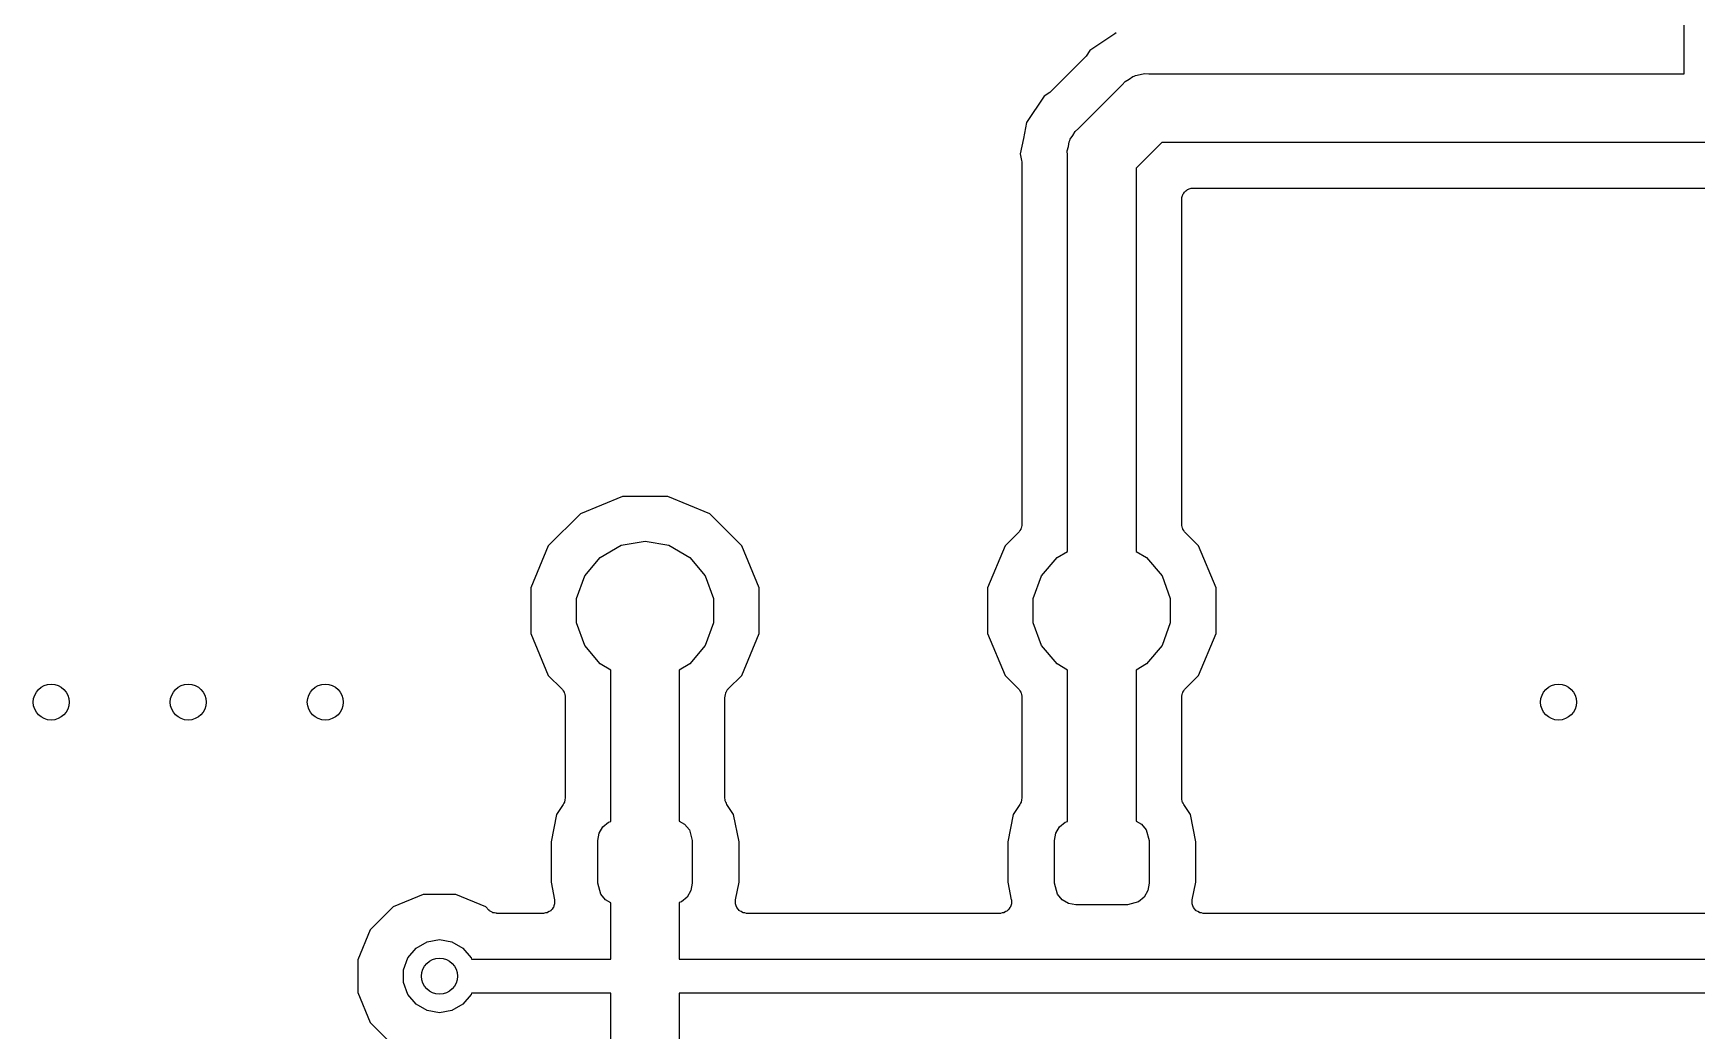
# Model space of a CAD drawing. Extents: x 40 to 163, y -163 to -37.
# Drawn here: x 83.11 to 101.61, y -78.33 to -67.24 of the extents above; entities that cross this region are included whole.
import ezdxf

# ---------------------------------------------------------------- set-up
doc = ezdxf.new("R2010")
doc.units = 0
doc.header["$MEASUREMENT"] = 0
doc.layers.add('BLACK', color=7, linetype='CONTINUOUS')

msp = doc.modelspace()

# ---------------------------------------------------------------- linework, layer by layer
at = {"layer": 'BLACK', "linetype": 'CONTINUOUS'}
for p, q in [((101.472, -67.691), (101.472, -63.4667)), ((95.1421, -67.2446), (94.8631, -67.4311)), ((95.1571, -67.2346), (95.1421, -67.2446)), ((95.1421, -67.2446), (95.1421, -67.2446)), ((94.8046, -67.5141), (94.4381, -67.8806)), ((94.8118, -67.5039), (94.8046, -67.5141)), ((94.8204, -67.4949), (94.8118, -67.5039)), ((94.8631, -67.4311), (94.8204, -67.4949)), ((95.3569, -67.717), (95.3717, -67.7085)), ((95.3717, -67.7085), (95.4215, -67.6997)), ((95.4215, -67.6997), (95.4703, -67.6866)), ((95.4703, -67.6866), (95.5206, -67.691)), ((95.5206, -67.691), (101.472, -67.691)), ((94.4189, -67.8964), (94.3551, -67.9391)), ((94.4279, -67.8878), (94.4189, -67.8964)), ((94.4381, -67.8806), (94.4279, -67.8878)), ((94.7384, -68.2988), (95.2228, -67.8143)), ((95.2228, -67.8143), (95.2553, -67.7756)), ((95.2553, -67.7756), (95.2991, -67.7504)), ((95.2991, -67.7504), (95.3405, -67.7214)), ((95.3405, -67.7214), (95.3569, -67.717)), ((94.3551, -67.9391), (94.1586, -68.2331)), ((94.1586, -68.2331), (94.1235, -68.4097)), ((94.1235, -68.4097), (94.0896, -68.58)), ((94.1235, -68.4097), (94.1235, -68.4097)), ((94.6237, -68.4975), (94.6325, -68.4477)), ((94.6325, -68.4477), (94.641, -68.4329)), ((94.641, -68.4329), (94.6454, -68.4165)), ((94.6454, -68.4165), (94.6744, -68.3751)), ((94.6744, -68.3751), (94.6996, -68.3313)), ((94.6996, -68.3313), (94.7384, -68.2988)), ((94.0896, -68.58), (94.1046, -68.6553)), ((94.6106, -68.5463), (94.6237, -68.4975)), ((94.615, -68.5966), (94.6106, -68.5463)), ((94.615, -71.0867), (94.615, -68.5966)), ((95.6618, -68.453), (95.377, -68.7378)), ((112.11, -68.453), (95.6618, -68.453)), ((94.1046, -68.6553), (94.1048, -68.6678)), ((94.1048, -68.6678), (94.107, -68.6801)), ((94.107, -68.6801), (94.107, -71.0199)), ((95.377, -68.7378), (95.377, -73.0001)), ((95.9092, -69.016), (95.9147, -69.0064)), ((95.9147, -69.0064), (95.9232, -68.9992)), ((95.9232, -68.9992), (95.9304, -68.9907)), ((95.9304, -68.9907), (95.94, -68.9852)), ((95.94, -68.9852), (95.9485, -68.978)), ((95.9485, -68.978), (95.9589, -68.9742)), ((95.9589, -68.9742), (95.9686, -68.9687)), ((95.9686, -68.9687), (95.9795, -68.9667)), ((95.9795, -68.9667), (95.9899, -68.9629)), ((95.9899, -68.9629), (96.0011, -68.9629)), ((96.0011, -68.9629), (96.012, -68.961)), ((96.012, -68.961), (101.753, -68.961)), ((95.885, -69.088), (95.8869, -69.0771)), ((95.885, -72.7003), (95.885, -69.088)), ((95.8869, -69.0659), (95.8907, -69.0555)), ((95.8869, -69.0771), (95.8869, -69.0659)), ((95.8907, -69.0555), (95.8927, -69.0446)), ((95.8927, -69.0446), (95.8982, -69.0349)), ((95.8982, -69.0349), (95.902, -69.0245)), ((95.902, -69.0245), (95.9092, -69.016)), ((94.107, -71.0199), (94.107, -71.0199)), ((94.107, -71.0199), (94.107, -72.7003)), ((94.615, -73.0001), (94.615, -71.0867)), ((94.615, -71.0867), (94.615, -71.0867)), ((89.6634, -72.39), (89.1966, -72.5833)), ((90.1686, -72.39), (89.6634, -72.39)), ((90.6354, -72.5833), (90.1686, -72.39)), ((89.1966, -72.5833), (88.8393, -72.9406)), ((90.9927, -72.9406), (90.6354, -72.5833)), ((94.107, -72.7003), (94.106, -72.7058)), ((94.106, -72.7058), (94.1065, -72.7114)), ((95.886, -72.7058), (95.885, -72.7003)), ((95.8855, -72.7114), (95.886, -72.7058)), ((89.6514, -72.9329), (89.916, -72.8862)), ((89.916, -72.8862), (90.1806, -72.9329)), ((94.0698, -72.7901), (93.9193, -72.9406)), ((94.073, -72.7856), (94.0698, -72.7901)), ((94.0773, -72.782), (94.073, -72.7856)), ((94.0856, -72.7676), (94.0773, -72.782)), ((94.0951, -72.754), (94.0856, -72.7676)), ((94.0965, -72.7486), (94.0951, -72.754)), ((94.0993, -72.7438), (94.0965, -72.7486)), ((94.1022, -72.7274), (94.0993, -72.7438)), ((94.1065, -72.7114), (94.1022, -72.7274)), ((95.8898, -72.7274), (95.8855, -72.7114)), ((95.8927, -72.7438), (95.8898, -72.7274)), ((95.8955, -72.7486), (95.8927, -72.7438)), ((95.8969, -72.754), (95.8955, -72.7486)), ((95.9064, -72.7676), (95.8969, -72.754)), ((95.9147, -72.782), (95.9064, -72.7676)), ((95.919, -72.7856), (95.9147, -72.782)), ((95.9222, -72.7901), (95.919, -72.7856)), ((96.0727, -72.9406), (95.9222, -72.7901)), ((88.8393, -72.9406), (88.646, -73.4074)), ((89.2459, -73.2731), (89.4186, -73.0673)), ((89.4186, -73.0673), (89.6514, -72.9329)), ((90.1806, -72.9329), (90.4134, -73.0673)), ((90.4134, -73.0673), (90.5861, -73.2731)), ((91.186, -73.4074), (90.9927, -72.9406)), ((93.9193, -72.9406), (93.726, -73.4074)), ((94.3259, -73.2731), (94.4986, -73.0673)), ((94.4986, -73.0673), (94.615, -73.0001)), ((95.377, -73.0001), (95.4934, -73.0673)), ((95.4934, -73.0673), (95.6661, -73.2731)), ((96.266, -73.4074), (96.0727, -72.9406)), ((88.646, -73.4074), (88.646, -73.9126)), ((89.154, -73.5256), (89.2459, -73.2731)), ((90.5861, -73.2731), (90.678, -73.5256)), ((91.186, -73.9126), (91.186, -73.4074)), ((93.726, -73.4074), (93.726, -73.9126)), ((94.234, -73.5256), (94.3259, -73.2731)), ((95.6661, -73.2731), (95.758, -73.5256)), ((96.266, -73.9126), (96.266, -73.4074)), ((89.154, -73.7944), (89.154, -73.5256)), ((90.678, -73.5256), (90.678, -73.7944)), ((94.234, -73.7944), (94.234, -73.5256)), ((95.758, -73.5256), (95.758, -73.7944)), ((89.2459, -74.0469), (89.154, -73.7944)), ((90.678, -73.7944), (90.5861, -74.0469)), ((94.3259, -74.0469), (94.234, -73.7944)), ((95.758, -73.7944), (95.6661, -74.0469)), ((88.646, -73.9126), (88.8393, -74.3794)), ((90.9927, -74.3794), (91.186, -73.9126)), ((93.726, -73.9126), (93.9193, -74.3794)), ((96.0727, -74.3794), (96.266, -73.9126)), ((89.4186, -74.2527), (89.2459, -74.0469)), ((90.5861, -74.0469), (90.4134, -74.2527)), ((94.4986, -74.2527), (94.3259, -74.0469)), ((95.6661, -74.0469), (95.4934, -74.2527)), ((89.535, -74.3199), (89.4186, -74.2527)), ((89.535, -76.0041), (89.535, -74.3199)), ((90.4134, -74.2527), (90.297, -74.3199)), ((90.297, -74.3199), (90.297, -76.0004)), ((94.615, -74.3199), (94.4986, -74.2527)), ((94.615, -76.0041), (94.615, -74.3199)), ((95.4934, -74.2527), (95.377, -74.3199)), ((95.377, -74.3199), (95.377, -76.0004)), ((88.8393, -74.3794), (88.9898, -74.5299)), ((88.9898, -74.5299), (88.993, -74.5344)), ((88.993, -74.5344), (88.9973, -74.538)), ((88.9973, -74.538), (89.0056, -74.5524)), ((89.0056, -74.5524), (89.0151, -74.566)), ((90.8169, -74.566), (90.8264, -74.5524)), ((90.8264, -74.5524), (90.8347, -74.538)), ((90.8347, -74.538), (90.839, -74.5344)), ((90.839, -74.5344), (90.8422, -74.5299)), ((90.8422, -74.5299), (90.9927, -74.3794)), ((93.9193, -74.3794), (94.0698, -74.5299)), ((94.0698, -74.5299), (94.073, -74.5344)), ((94.073, -74.5344), (94.0773, -74.538)), ((94.0773, -74.538), (94.0856, -74.5524)), ((94.0856, -74.5524), (94.0951, -74.566)), ((95.8969, -74.566), (95.9064, -74.5524)), ((95.9064, -74.5524), (95.9147, -74.538)), ((95.9147, -74.538), (95.919, -74.5344)), ((95.919, -74.5344), (95.9222, -74.5299)), ((95.9222, -74.5299), (96.0727, -74.3794)), ((89.0151, -74.566), (89.0165, -74.5714)), ((89.0165, -74.5714), (89.0193, -74.5762)), ((89.0193, -74.5762), (89.0222, -74.5926)), ((89.0222, -74.5926), (89.0265, -74.6086)), ((89.0265, -74.6086), (89.026, -74.6142)), ((89.026, -74.6142), (89.027, -74.6197)), ((89.027, -74.6197), (89.027, -75.7445)), ((90.805, -74.6197), (90.806, -74.6142)), ((90.805, -75.7445), (90.805, -74.6197)), ((90.8055, -74.6086), (90.8098, -74.5926)), ((90.806, -74.6142), (90.8055, -74.6086)), ((90.8098, -74.5926), (90.8127, -74.5762)), ((90.8127, -74.5762), (90.8155, -74.5714)), ((90.8155, -74.5714), (90.8169, -74.566)), ((94.0951, -74.566), (94.0965, -74.5714)), ((94.0965, -74.5714), (94.0993, -74.5762)), ((94.0993, -74.5762), (94.1022, -74.5926)), ((94.1022, -74.5926), (94.1065, -74.6086)), ((94.1065, -74.6086), (94.106, -74.6142)), ((94.106, -74.6142), (94.107, -74.6197)), ((94.107, -74.6197), (94.107, -75.7445)), ((95.885, -74.6197), (95.886, -74.6142)), ((95.885, -75.7445), (95.885, -74.6197)), ((95.8855, -74.6086), (95.8898, -74.5926)), ((95.886, -74.6142), (95.8855, -74.6086)), ((95.8898, -74.5926), (95.8927, -74.5762)), ((95.8927, -74.5762), (95.8955, -74.5714)), ((95.8955, -74.5714), (95.8969, -74.566)), ((89.0056, -75.8151), (88.9306, -75.9274)), ((89.0117, -75.8012), (89.0056, -75.8151)), ((89.0193, -75.788), (89.0117, -75.8012)), ((89.0206, -75.7811), (89.0193, -75.788)), ((89.0234, -75.7747), (89.0206, -75.7811)), ((89.0244, -75.7595), (89.0234, -75.7747)), ((89.027, -75.7445), (89.0244, -75.7595)), ((90.8076, -75.7595), (90.805, -75.7445)), ((90.8086, -75.7747), (90.8076, -75.7595)), ((90.8114, -75.7811), (90.8086, -75.7747)), ((90.8127, -75.788), (90.8114, -75.7811)), ((90.8203, -75.8012), (90.8127, -75.788)), ((90.8264, -75.8151), (90.8203, -75.8012)), ((90.9014, -75.9274), (90.8264, -75.8151)), ((94.0856, -75.8151), (94.0106, -75.9274)), ((94.0917, -75.8012), (94.0856, -75.8151)), ((94.0993, -75.788), (94.0917, -75.8012)), ((94.1006, -75.7811), (94.0993, -75.788)), ((94.1034, -75.7747), (94.1006, -75.7811)), ((94.1044, -75.7595), (94.1034, -75.7747)), ((94.107, -75.7445), (94.1044, -75.7595)), ((95.8876, -75.7595), (95.885, -75.7445)), ((95.8886, -75.7747), (95.8876, -75.7595)), ((95.8914, -75.7811), (95.8886, -75.7747)), ((95.8927, -75.788), (95.8914, -75.7811)), ((95.9003, -75.8012), (95.8927, -75.788)), ((95.9064, -75.8151), (95.9003, -75.8012)), ((95.9814, -75.9274), (95.9064, -75.8151)), ((88.9306, -75.9274), (88.8706, -76.229)), ((89.4466, -76.0638), (89.5097, -76.0108)), ((89.5097, -76.0108), (89.535, -76.0041)), ((90.297, -76.0004), (90.3562, -76.0346)), ((90.3562, -76.0346), (90.4092, -76.0977)), ((90.9614, -76.229), (90.9014, -75.9274)), ((94.0106, -75.9274), (93.9506, -76.229)), ((94.5266, -76.0638), (94.5897, -76.0108)), ((94.5897, -76.0108), (94.615, -76.0041)), ((95.377, -76.0004), (95.4362, -76.0346)), ((95.4362, -76.0346), (95.4892, -76.0977)), ((96.0414, -76.229), (95.9814, -75.9274)), ((89.391, -76.2165), (89.4053, -76.1353)), ((89.391, -76.6915), (89.391, -76.2165)), ((89.4053, -76.1353), (89.4466, -76.0638)), ((90.4092, -76.0977), (90.441, -76.2165)), ((90.441, -76.2165), (90.441, -76.6915)), ((94.471, -76.2165), (94.4853, -76.1353)), ((94.471, -76.6915), (94.471, -76.2165)), ((94.4853, -76.1353), (94.5266, -76.0638)), ((95.4892, -76.0977), (95.521, -76.2165)), ((95.521, -76.2165), (95.521, -76.6915)), ((88.8706, -76.229), (88.8706, -76.679)), ((90.9614, -76.679), (90.9614, -76.229)), ((93.9506, -76.229), (93.9506, -76.679)), ((96.0414, -76.679), (96.0414, -76.229)), ((88.8706, -76.679), (88.9093, -76.8737)), ((89.4228, -76.8102), (89.391, -76.6915)), ((90.4267, -76.7727), (90.3854, -76.8442)), ((90.441, -76.6915), (90.4267, -76.7727)), ((90.9227, -76.8737), (90.9614, -76.679)), ((93.9506, -76.679), (93.9893, -76.8737)), ((94.5028, -76.8102), (94.471, -76.6915)), ((95.5067, -76.7727), (95.4654, -76.8442)), ((95.521, -76.6915), (95.5067, -76.7727)), ((96.0027, -76.8737), (96.0414, -76.679)), ((87.1157, -76.9542), (86.8602, -77.2097)), ((87.4494, -76.816), (87.1157, -76.9542)), ((87.8106, -76.816), (87.4494, -76.816)), ((88.1443, -76.9542), (87.8106, -76.816)), ((88.1784, -76.9883), (88.1443, -76.9542)), ((88.8947, -76.962), (88.8814, -76.9779)), ((88.8952, -76.9607), (88.8947, -76.962)), ((88.8961, -76.9596), (88.8952, -76.9607)), ((88.9027, -76.94), (88.8961, -76.9596)), ((88.9098, -76.9206), (88.9027, -76.94)), ((88.9093, -76.8737), (88.9093, -76.8751)), ((88.9093, -76.8751), (88.9098, -76.8764)), ((88.9098, -76.8764), (88.9098, -76.8971)), ((88.9098, -76.8971), (88.9103, -76.9178)), ((88.9103, -76.9178), (88.9098, -76.9191)), ((88.9098, -76.9191), (88.9098, -76.9206)), ((89.4758, -76.8734), (89.4228, -76.8102)), ((89.535, -76.9076), (89.4758, -76.8734)), ((89.535, -77.5335), (89.535, -76.9076)), ((90.3222, -76.8972), (90.297, -76.9039)), ((90.297, -76.9039), (90.297, -77.5335)), ((90.3854, -76.8442), (90.3222, -76.8972)), ((90.9217, -76.9178), (90.9222, -76.8971)), ((90.9222, -76.9191), (90.9217, -76.9178)), ((90.9222, -76.8764), (90.9227, -76.8751)), ((90.9222, -76.8971), (90.9222, -76.8764)), ((90.9222, -76.9206), (90.9222, -76.9191)), ((90.9293, -76.94), (90.9222, -76.9206)), ((90.9227, -76.8751), (90.9227, -76.8737)), ((90.9359, -76.9596), (90.9293, -76.94)), ((90.9368, -76.9607), (90.9359, -76.9596)), ((90.9373, -76.962), (90.9368, -76.9607)), ((90.9506, -76.9779), (90.9373, -76.962)), ((93.9747, -76.962), (93.9614, -76.9779)), ((93.9752, -76.9607), (93.9747, -76.962)), ((93.9761, -76.9596), (93.9752, -76.9607)), ((93.9827, -76.94), (93.9761, -76.9596)), ((93.9898, -76.9206), (93.9827, -76.94)), ((93.9893, -76.8737), (93.9893, -76.8751)), ((93.9893, -76.8751), (93.9898, -76.8764)), ((93.9898, -76.8764), (93.9898, -76.8971)), ((93.9898, -76.8971), (93.9903, -76.9178)), ((93.9903, -76.9178), (93.9898, -76.9191)), ((93.9898, -76.9191), (93.9898, -76.9206)), ((94.5558, -76.8734), (94.5028, -76.8102)), ((94.6273, -76.9147), (94.5558, -76.8734)), ((94.7085, -76.929), (94.6273, -76.9147)), ((95.2835, -76.929), (94.7085, -76.929)), ((95.4022, -76.8972), (95.2835, -76.929)), ((95.4654, -76.8442), (95.4022, -76.8972)), ((96.0017, -76.9178), (96.0022, -76.8971)), ((96.0022, -76.9191), (96.0017, -76.9178)), ((96.0022, -76.8764), (96.0027, -76.8751)), ((96.0022, -76.8971), (96.0022, -76.8764)), ((96.0022, -76.9206), (96.0022, -76.9191)), ((96.0093, -76.94), (96.0022, -76.9206)), ((96.0027, -76.8751), (96.0027, -76.8737)), ((96.0159, -76.9596), (96.0093, -76.94)), ((96.0168, -76.9607), (96.0159, -76.9596)), ((96.0173, -76.962), (96.0168, -76.9607)), ((96.0306, -76.9779), (96.0173, -76.962)), ((88.183, -76.9915), (88.1784, -76.9883)), ((88.1866, -76.9958), (88.183, -76.9915)), ((88.2009, -77.0041), (88.1866, -76.9958)), ((88.2145, -77.0136), (88.2009, -77.0041)), ((88.2199, -77.015), (88.2145, -77.0136)), ((88.2248, -77.0178), (88.2199, -77.015)), ((88.2411, -77.0207), (88.2248, -77.0178)), ((88.2571, -77.025), (88.2411, -77.0207)), ((88.2627, -77.0245), (88.2571, -77.025)), ((88.2682, -77.0255), (88.2627, -77.0245)), ((88.7847, -77.0255), (88.2682, -77.0255)), ((88.7861, -77.0253), (88.7847, -77.0255)), ((88.7875, -77.0255), (88.7861, -77.0253)), ((88.8078, -77.0214), (88.7875, -77.0255)), ((88.8282, -77.0178), (88.8078, -77.0214)), ((88.8294, -77.0171), (88.8282, -77.0178)), ((88.8308, -77.0169), (88.8294, -77.0171)), ((88.8484, -77.0061), (88.8308, -77.0169)), ((88.8664, -76.9958), (88.8484, -77.0061)), ((88.8673, -76.9947), (88.8664, -76.9958)), ((88.8685, -76.994), (88.8673, -76.9947)), ((88.8814, -76.9779), (88.8685, -76.994)), ((90.9635, -76.994), (90.9506, -76.9779)), ((90.9647, -76.9947), (90.9635, -76.994)), ((90.9656, -76.9958), (90.9647, -76.9947)), ((90.9836, -77.0061), (90.9656, -76.9958)), ((91.0012, -77.0169), (90.9836, -77.0061)), ((91.0026, -77.0171), (91.0012, -77.0169)), ((91.0038, -77.0178), (91.0026, -77.0171)), ((91.0242, -77.0214), (91.0038, -77.0178)), ((91.0445, -77.0255), (91.0242, -77.0214)), ((91.0459, -77.0253), (91.0445, -77.0255)), ((91.0473, -77.0255), (91.0459, -77.0253)), ((93.8647, -77.0255), (91.0473, -77.0255)), ((93.8661, -77.0253), (93.8647, -77.0255)), ((93.8675, -77.0255), (93.8661, -77.0253)), ((93.8878, -77.0214), (93.8675, -77.0255)), ((93.9082, -77.0178), (93.8878, -77.0214)), ((93.9094, -77.0171), (93.9082, -77.0178)), ((93.9108, -77.0169), (93.9094, -77.0171)), ((93.9284, -77.0061), (93.9108, -77.0169)), ((93.9464, -76.9958), (93.9284, -77.0061)), ((93.9473, -76.9947), (93.9464, -76.9958)), ((93.9485, -76.994), (93.9473, -76.9947)), ((93.9614, -76.9779), (93.9485, -76.994)), ((96.0435, -76.994), (96.0306, -76.9779)), ((96.0447, -76.9947), (96.0435, -76.994)), ((96.0456, -76.9958), (96.0447, -76.9947)), ((96.0636, -77.0061), (96.0456, -76.9958)), ((96.0812, -77.0169), (96.0636, -77.0061)), ((96.0826, -77.0171), (96.0812, -77.0169)), ((96.0838, -77.0178), (96.0826, -77.0171)), ((96.1042, -77.0214), (96.0838, -77.0178)), ((96.1245, -77.0255), (96.1042, -77.0214)), ((96.1259, -77.0253), (96.1245, -77.0255)), ((96.1273, -77.0255), (96.1259, -77.0253)), ((102.994, -77.0255), (96.1273, -77.0255)), ((86.8602, -77.2097), (86.722, -77.5434)), ((87.4911, -77.3423), (87.63, -77.3178)), ((87.63, -77.3178), (87.7689, -77.3423)), ((87.2782, -77.5209), (87.3689, -77.4129)), ((87.3689, -77.4129), (87.4911, -77.3423)), ((87.7689, -77.3423), (87.8911, -77.4129)), ((87.8911, -77.4129), (87.9818, -77.5209)), ((86.722, -77.5434), (86.722, -77.9046)), ((87.23, -77.6535), (87.2782, -77.5209)), ((87.23, -77.7945), (87.23, -77.6535)), ((87.9818, -77.5209), (87.9863, -77.5335)), ((87.9863, -77.5335), (89.535, -77.5335)), ((90.297, -77.5335), (103.276, -77.5335)), ((87.2782, -77.9271), (87.23, -77.7945)), ((86.722, -77.9046), (86.8602, -78.2383)), ((87.3689, -78.0351), (87.2782, -77.9271)), ((87.4911, -78.1057), (87.3689, -78.0351)), ((87.8911, -78.0351), (87.7689, -78.1057)), ((87.9818, -77.9271), (87.8911, -78.0351)), ((87.9863, -77.9145), (87.9818, -77.9271)), ((89.535, -77.9145), (87.9863, -77.9145)), ((89.535, -79.375), (89.535, -77.9145)), ((103.276, -77.9145), (90.297, -77.9145)), ((90.297, -77.9145), (90.297, -84.6782)), ((86.8602, -78.2383), (87.1157, -78.4938)), ((87.63, -78.1302), (87.4911, -78.1057)), ((87.7689, -78.1057), (87.63, -78.1302))]:
    msp.add_line(p, q, dxfattribs=at)
at = {"layer": 'BLACK'}
for centre in [(83.312, -74.676), (84.836, -74.676), (86.36, -74.676), (100.076, -74.676), (87.63, -77.724)]:
    msp.add_circle(centre, 0.2, dxfattribs=at)

doc.saveas('drawing.dxf')
